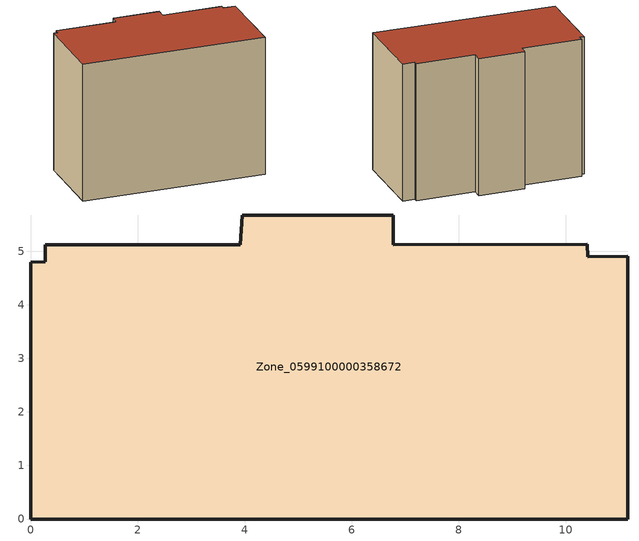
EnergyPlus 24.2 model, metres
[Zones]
Zone_0599100000358672
 floor ground (C_G): 6.78,5.68 6.78,5.13 10.4,5.13 10.41,4.9 11.16,4.91 11.16,0 0,0 0,4.8 0.28,4.8 0.27,5.12 3.92,5.12 3.95,5.68 z0
 wall outside (C_F): 0,0 11.16,0 11.16,4.91 10.41,4.9 10.4,5.13 6.78,5.13 6.78,5.68 3.95,5.68 3.92,5.12 0.27,5.12 0.28,4.8 0,4.8 0,0 z0:8.56
 roof outside (C_R): 0,4.8 0,0 11.16,0 11.16,4.91 10.41,4.9 10.4,5.13 6.78,5.13 6.78,5.68 3.95,5.68 3.92,5.12 0.27,5.12 0.28,4.8 z8.56
[BUILDING]
Pand.0599100000358672: North Axis=0; Terrain=City; Loads Convergence Tolerance Value=0.04; Temperature Convergence Tolerance Value=0.4; Solar Distribution=FullExterior; Maximum Number of Warmup Days=25; Minimum Number of Warmup Days=1
[Site:Location]
Rotterdam.The.Hague.AP_ZH_NLD Design_Conditions: Latitude=51.96; Longitude=4.45; Time Zone=1; Elevation=-4.5
[SITE:GROUNDTEMPERATURE:BUILDINGSURFACE]
18, 18, 18, 18, 18, 18, 18, 18, 18, 18, 18, 18
[MATERIAL] Thermal Absorptance=0.9; Solar Absorptance=0.7; Visible Absorptance=0.7
Name | Roughness | Thickness | Conductivity | Density | Specific Heat
G.TC.1992-2005 | MediumSmooth | 0.15 | 0.06 | 540 | 1210
F.TC.1992-2005 | Rough | 0.3 | 0.12 | 1920 | 840
R.TC.1992-2005 | MediumRough | 0.2 | 0.08 | 1500 | 1000
[CONSTRUCTION]
C_G: G.TC.1992-2005
C_F: F.TC.1992-2005
C_R: R.TC.1992-2005
[ZONE]
Zone_0599100000358672: Type=1; Multiplier=1; Ceiling Height=Autocalculate; Volume=Autocalculate; Floor Area=autocalculate; Part of Total Floor Area=Yes
[ZONEINFILTRATION:DESIGNFLOWRATE]
Infil_Zone_0599100000358672: Zone or ZoneList or Space or SpaceList=Zone_0599100000358672; Schedule=AlwaysOn; Design Flow Rate Calculation Method=Flow/Area; Flow Rate per Floor Area=0.0015; Constant Term Coefficient=1; Temperature Term Coefficient=0; Velocity Term Coefficient=0; Velocity Squared Term Coefficient=0
[HVACTEMPLATE:ZONE:IDEALLOADSAIRSYSTEM]
Zone_0599100000358672: Maximum Heating Supply Air Temperature=50; Minimum Cooling Supply Air Temperature=13; Maximum Heating Supply Air Humidity Ratio=0.0156; Minimum Cooling Supply Air Humidity Ratio=0.0077; Heating Limit=NoLimit; Cooling Limit=NoLimit; Dehumidification Control Type=ConstantSensibleHeatRatio; Cooling Sensible Heat Ratio=0.7; Dehumidification Setpoint=60; Humidification Control Type=None; Humidification Setpoint=30; Outdoor Air Method=None; Outdoor Air Flow Rate per Person=0.00944; Outdoor Air Flow Rate per Zone Floor Area=0; Outdoor Air Flow Rate per Zone=0; Demand Controlled Ventilation Type=None; Outdoor Air Economizer Type=NoEconomizer; Heat Recovery Type=None; Sensible Heat Recovery Effectiveness=0.7; Latent Heat Recovery Effectiveness=0.65
[ZONECONTROL:THERMOSTAT]
ThermostatControl_Zone_0599100000358672: Zone or ZoneList=Zone_0599100000358672; Control Type Schedule=DualSetpointControlType; Control 1=Thermostat_Zone_0599100000358672; Temperature Difference Between Cutout And Setpoint=0
[THERMOSTATSETPOINT:DUALSETPOINT]
Thermostat_Zone_0599100000358672: Heating Setpoint Temperature Schedule=HeatingSetpoint_Zone_0599100000358672; Cooling Setpoint Temperature Schedule=CoolingSetpoint_Zone_0599100000358672
[SCHEDULE:COMPACT]
HeatingSetpoint_Zone_0599100000358672: Through: 12/31, For: AllDays, Until: 24:00, 21
CoolingSetpoint_Zone_0599100000358672: Through: 12/31, For: AllDays, Until: 24:00, 24
DualSetpointControlType: Through: 12/31, For: AllDays, Until: 24:00, 4
AlwaysOn: Through: 12/31, For: AllDays, Until: 24:00, 1
